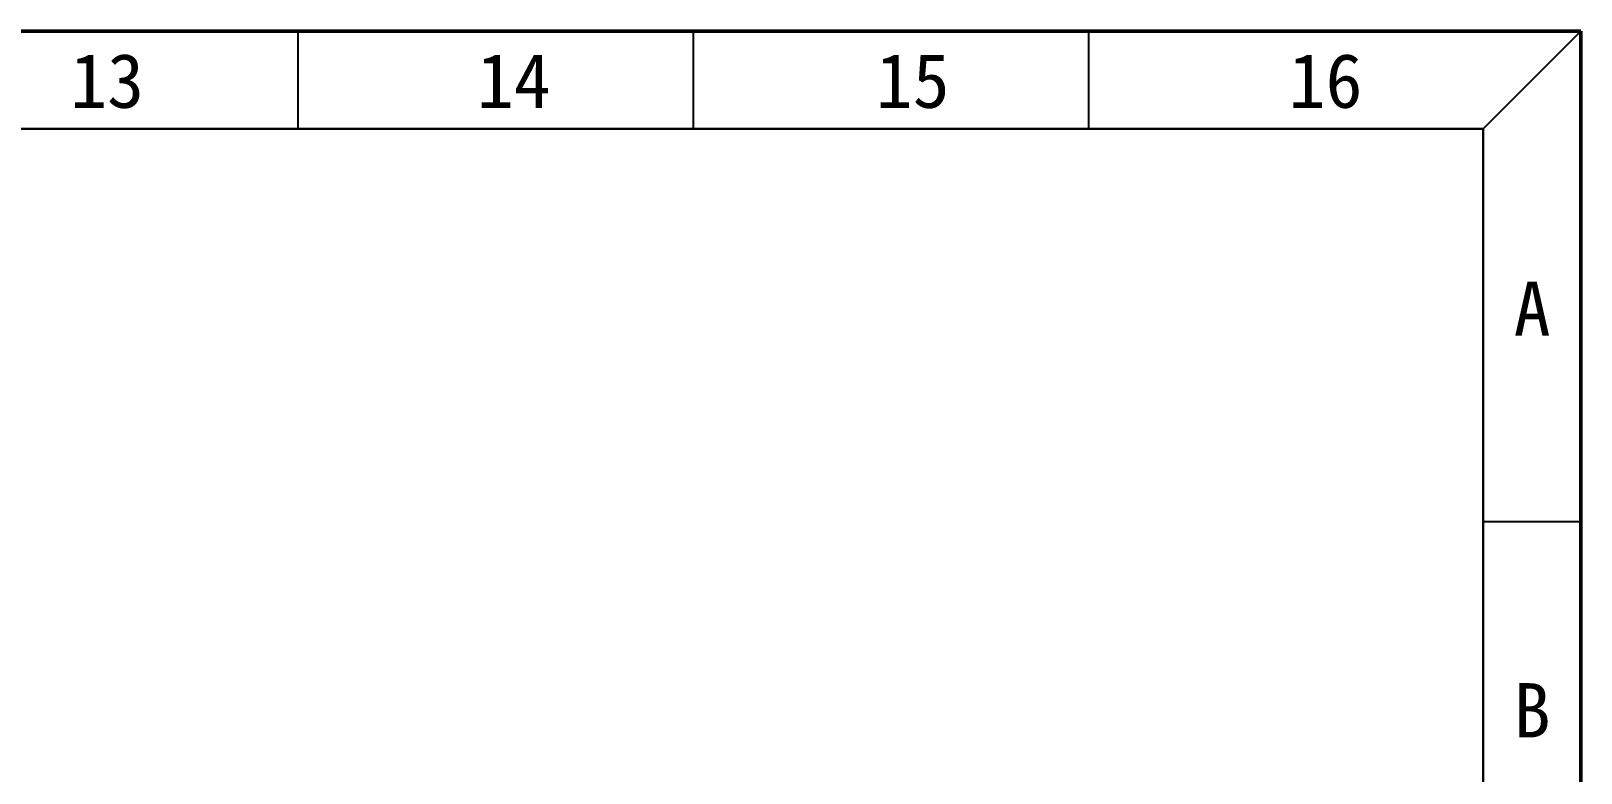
# Model space of a CAD drawing. Extents: x 2439 to 2860, y 496 to 788.
# Drawn here: x 2760.3 to 2860.3, y 740.4 to 788.2 of the extents above; entities that cross this region are included whole.
import ezdxf

# ---------------------------------------------------------------- set-up
doc = ezdxf.new("R2010")
doc.units = 0
doc.header["$LTSCALE"] = 15
doc.header["$MEASUREMENT"] = 0
doc.layers.get('0').update_dxf_attribs({"linetype": 'CONTINUOUS'})
doc.styles.add('样式 3 3.5', font='', dxfattribs={"height": 3.5})
doc.styles.get('样式 3 3.5').set_extended_font_data('FangSong_GB2312')

msp = doc.modelspace()

# ---------------------------------------------------------------- linework, layer by layer
at = {"color": 0, "lineweight": 50}
for p, q in [((2439.49, 788.23), (2860.33, 788.23)), ((2860.33, 788.23), (2860.33, 495.91))]:
    msp.add_line(p, q, dxfattribs=at)
at = {"color": 0}
for p, q in [((2777.53, 788.23), (2777.53, 781.93)), ((2803.05, 788.23), (2803.05, 781.93)), ((2828.56, 788.23), (2828.56, 781.93)), ((2854.03, 781.93), (2860.33, 788.23)), ((2860.33, 756.59), (2854.03, 756.59)), ((2860.33, 756.59), (2854.03, 756.59))]:
    msp.add_line(p, q, dxfattribs=at)
at = {"color": 0, "lineweight": 30}
for p, q in [((2445.79, 781.93), (2854.03, 781.93)), ((2854.03, 781.93), (2854.03, 502.21))]:
    msp.add_line(p, q, dxfattribs=at)

# ---------------------------------------------------------------- texts
at = {"color": 0, "style": '样式 3 3.5'}
for s, p in [('13', (2762.85, 783.28)), ('14', (2789.09, 783.28)), ('15', (2814.83, 783.28)), ('16', (2841.47, 783.28)), ('A', (2855.99, 768.58)), ('B', (2855.99, 742.68))]:
    msp.add_text(s, height=3.5, dxfattribs=at).set_placement(p)

doc.saveas('drawing.dxf')
